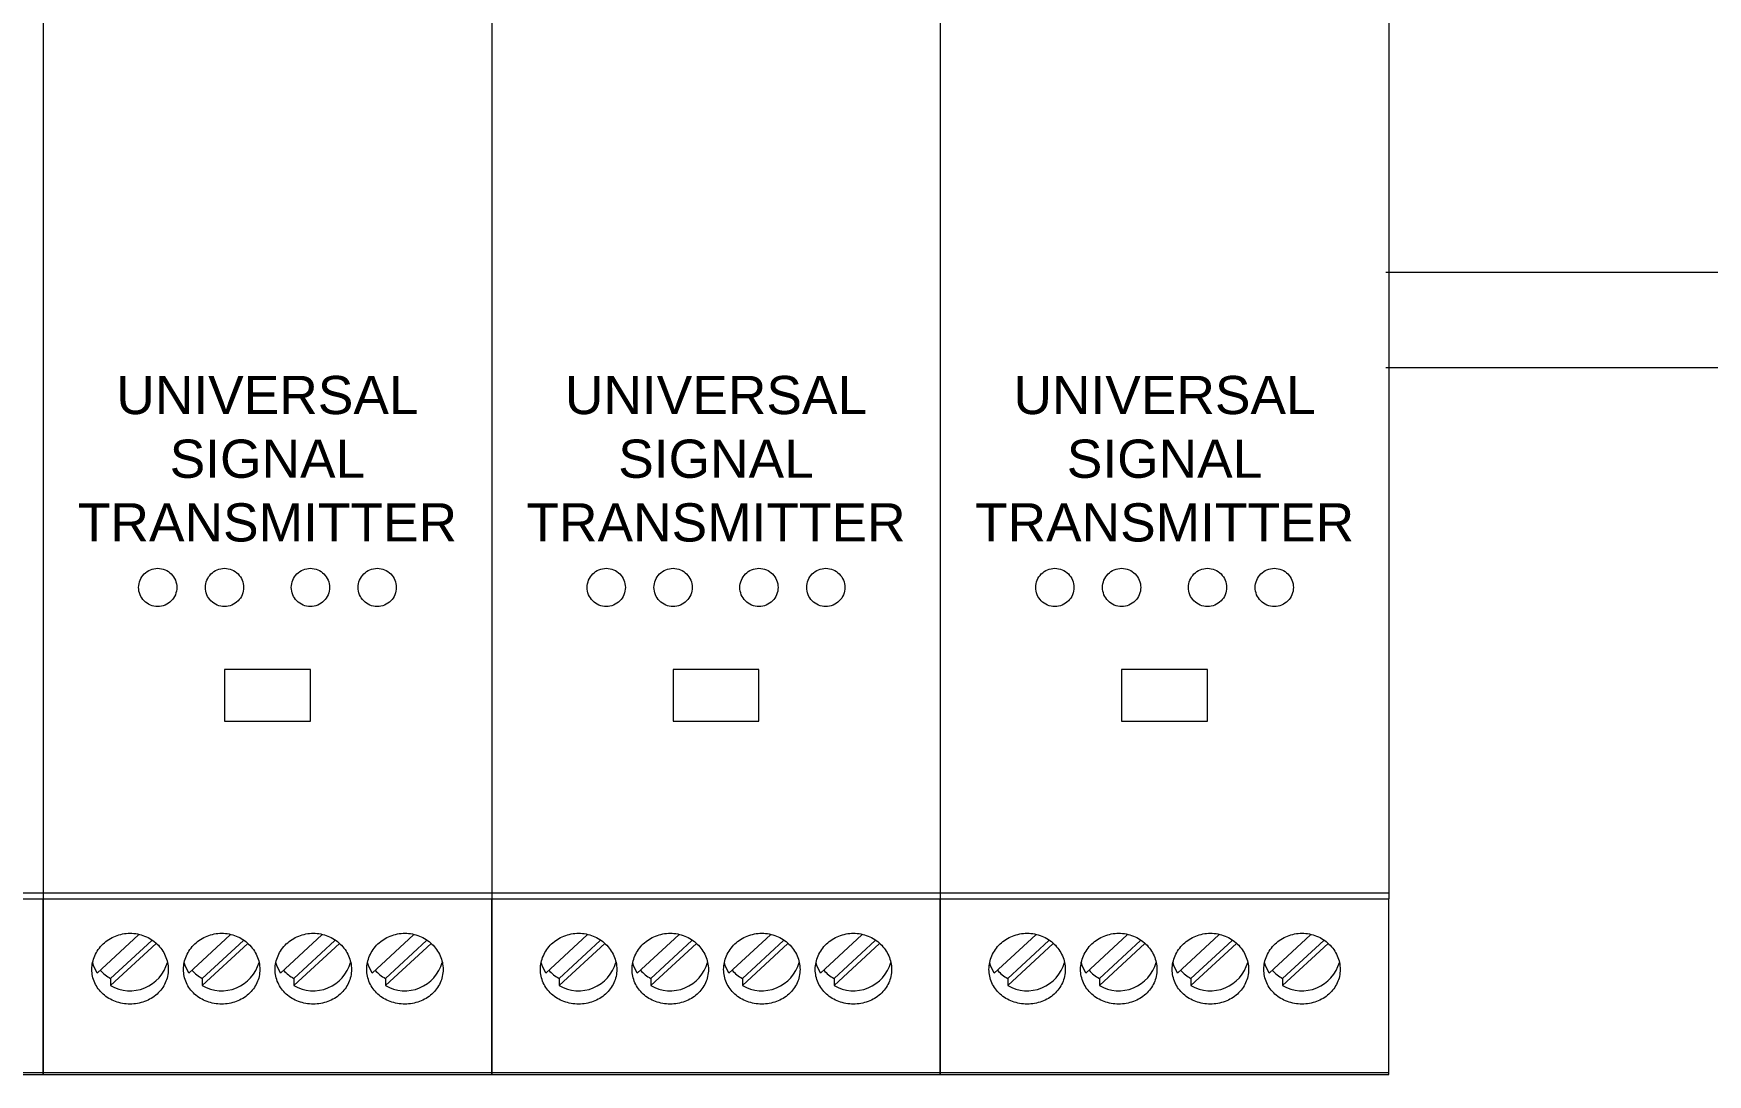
# Model space of a CAD drawing. Header units: millimetres. Extents: x 4137 to 6698, y 1400 to 3585.
# Drawn here: x 5209.5 to 5297.2, y 2186.3 to 2240.8 of the extents above; entities that cross this region are included whole.
import ezdxf

# ---------------------------------------------------------------- set-up
doc = ezdxf.new("R2010")
doc.units = ezdxf.units.MM
doc.layers.add('000-PI-Oprema', color=30, linetype='Continuous', lineweight=5)
doc.layers.add('002-PI-Kabelska kanalica', color=150, linetype='Continuous')
doc.styles.get("Standard").update_dxf_attribs({"font": 'arial.ttf'})

msp = doc.modelspace()

# ---------------------------------------------------------------- linework, layer by layer
at = {"layer": '000-PI-Oprema', "color": 0, "linetype": 'ByBlock', "lineweight": 0}
for p, q in [((5210.045, 2275.204), (5210.045, 2195.778)), ((5210.045, 2275.204), (5210.045, 2195.778)), ((5233.545, 2275.204), (5233.545, 2195.778)), ((5233.545, 2275.204), (5233.545, 2195.778)), ((5257.045, 2275.204), (5257.045, 2195.778)), ((5257.045, 2275.204), (5257.045, 2195.778)), ((5280.545, 2275.204), (5280.545, 2195.778)), ((5224.045, 2207.478), (5219.545, 2207.478)), ((5219.545, 2207.478), (5219.545, 2204.778)), ((5224.045, 2204.778), (5224.045, 2207.478)), ((5247.545, 2207.478), (5243.045, 2207.478)), ((5243.045, 2207.478), (5243.045, 2204.778)), ((5247.545, 2204.778), (5247.545, 2207.478)), ((5271.045, 2207.478), (5266.545, 2207.478)), ((5266.545, 2207.478), (5266.545, 2204.778)), ((5271.045, 2204.778), (5271.045, 2207.478)), ((5219.545, 2204.778), (5224.045, 2204.778)), ((5243.045, 2204.778), (5247.545, 2204.778)), ((5266.545, 2204.778), (5271.045, 2204.778)), ((5210.045, 2195.778), (5186.545, 2195.778)), ((5186.545, 2195.478), (5210.045, 2195.478)), ((5210.045, 2195.778), (5210.045, 2195.478)), ((5233.545, 2195.778), (5210.045, 2195.778)), ((5210.045, 2195.778), (5210.045, 2195.478)), ((5210.045, 2186.378), (5210.045, 2195.478)), ((5210.045, 2195.478), (5210.045, 2186.378)), ((5210.045, 2195.478), (5233.545, 2195.478)), ((5233.545, 2195.778), (5233.545, 2195.478)), ((5257.045, 2195.778), (5233.545, 2195.778)), ((5233.545, 2195.778), (5233.545, 2195.478)), ((5233.545, 2186.378), (5233.545, 2195.478)), ((5233.545, 2195.478), (5233.545, 2186.378)), ((5233.545, 2195.478), (5257.045, 2195.478)), ((5257.045, 2195.778), (5257.045, 2195.478)), ((5280.545, 2195.778), (5257.045, 2195.778)), ((5257.045, 2195.778), (5257.045, 2195.478)), ((5257.045, 2186.378), (5257.045, 2195.478)), ((5257.045, 2195.478), (5257.045, 2186.378)), ((5257.045, 2195.478), (5280.545, 2195.478)), ((5280.545, 2195.778), (5280.545, 2195.478)), ((5280.545, 2186.378), (5280.545, 2195.478)), ((5212.872, 2191.585), (5215.043, 2193.598)), ((5217.672, 2191.585), (5219.843, 2193.598)), ((5222.472, 2191.585), (5224.643, 2193.598)), ((5227.272, 2191.585), (5229.443, 2193.598)), ((5236.372, 2191.585), (5238.543, 2193.598)), ((5241.172, 2191.585), (5243.343, 2193.598)), ((5245.972, 2191.585), (5248.143, 2193.598)), ((5250.772, 2191.585), (5252.943, 2193.598)), ((5259.872, 2191.585), (5262.043, 2193.598)), ((5264.672, 2191.585), (5266.843, 2193.598)), ((5269.472, 2191.585), (5271.643, 2193.598)), ((5274.272, 2191.585), (5276.443, 2193.598)), ((5215.731, 2193.299), (5213.579, 2191.304)), ((5215.964, 2193.141), (5213.579, 2190.93)), ((5220.531, 2193.299), (5218.379, 2191.304)), ((5220.764, 2193.141), (5218.379, 2190.93)), ((5225.331, 2193.299), (5223.179, 2191.304)), ((5225.564, 2193.141), (5223.179, 2190.93)), ((5230.131, 2193.299), (5227.979, 2191.304)), ((5230.364, 2193.141), (5227.979, 2190.93)), ((5239.231, 2193.299), (5237.079, 2191.304)), ((5239.464, 2193.141), (5237.079, 2190.93)), ((5244.031, 2193.299), (5241.879, 2191.304)), ((5244.264, 2193.141), (5241.879, 2190.93)), ((5248.831, 2193.299), (5246.679, 2191.304)), ((5249.064, 2193.141), (5246.679, 2190.93)), ((5253.631, 2193.299), (5251.479, 2191.304)), ((5253.864, 2193.141), (5251.479, 2190.93)), ((5262.731, 2193.299), (5260.579, 2191.304)), ((5262.964, 2193.141), (5260.579, 2190.93)), ((5267.531, 2193.299), (5265.379, 2191.304)), ((5267.764, 2193.141), (5265.379, 2190.93)), ((5272.331, 2193.299), (5270.179, 2191.304)), ((5272.564, 2193.141), (5270.179, 2190.93)), ((5277.131, 2193.299), (5274.979, 2191.304)), ((5277.364, 2193.141), (5274.979, 2190.93)), ((5213.579, 2191.304), (5213.579, 2190.93)), ((5218.379, 2191.304), (5218.379, 2190.93)), ((5223.179, 2191.304), (5223.179, 2190.93)), ((5227.979, 2191.304), (5227.979, 2190.93)), ((5237.079, 2191.304), (5237.079, 2190.93)), ((5241.879, 2191.304), (5241.879, 2190.93)), ((5246.679, 2191.304), (5246.679, 2190.93)), ((5251.479, 2191.304), (5251.479, 2190.93)), ((5260.579, 2191.304), (5260.579, 2190.93)), ((5265.379, 2191.304), (5265.379, 2190.93)), ((5270.179, 2191.304), (5270.179, 2190.93)), ((5274.979, 2191.304), (5274.979, 2190.93)), ((5186.545, 2186.378), (5210.045, 2186.378)), ((5186.545, 2186.278), (5210.045, 2186.278)), ((5210.045, 2186.278), (5210.045, 2186.378)), ((5210.045, 2186.378), (5233.545, 2186.378)), ((5210.045, 2186.378), (5210.045, 2186.278)), ((5210.045, 2186.278), (5233.545, 2186.278)), ((5233.545, 2186.278), (5233.545, 2186.378)), ((5233.545, 2186.378), (5257.045, 2186.378)), ((5233.545, 2186.378), (5233.545, 2186.278)), ((5233.545, 2186.278), (5257.045, 2186.278)), ((5257.045, 2186.278), (5257.045, 2186.378)), ((5257.045, 2186.378), (5280.545, 2186.378)), ((5257.045, 2186.378), (5257.045, 2186.278)), ((5257.045, 2186.278), (5280.545, 2186.278)), ((5280.545, 2186.278), (5280.545, 2186.378))]:
    msp.add_line(p, q, dxfattribs=at)
at = {"layer": '000-PI-Oprema', "color": 0, "linetype": 'ByBlock', "lineweight": 0, "flags": 128}
for points in [[(5212.872, 2191.585), (5212.68, 2191.991), (5212.639, 2192.142)], [(5217.672, 2191.585), (5217.48, 2191.991), (5217.439, 2192.142)], [(5222.472, 2191.585), (5222.28, 2191.991), (5222.239, 2192.142)], [(5227.272, 2191.585), (5227.08, 2191.991), (5227.039, 2192.142)], [(5236.372, 2191.585), (5236.18, 2191.991), (5236.139, 2192.142)], [(5241.172, 2191.585), (5240.98, 2191.991), (5240.939, 2192.142)], [(5245.972, 2191.585), (5245.78, 2191.991), (5245.739, 2192.142)], [(5250.772, 2191.585), (5250.58, 2191.991), (5250.539, 2192.142)], [(5259.872, 2191.585), (5259.68, 2191.991), (5259.639, 2192.142)], [(5264.672, 2191.585), (5264.48, 2191.991), (5264.439, 2192.142)], [(5269.472, 2191.585), (5269.28, 2191.991), (5269.239, 2192.142)], [(5274.272, 2191.585), (5274.08, 2191.991), (5274.039, 2192.142)]]:
    msp.add_lwpolyline(points, dxfattribs=at)
at = {"layer": '000-PI-Oprema', "color": 0, "linetype": 'ByBlock', "lineweight": 0}
for centre, radius, start, end in [((5214.517, 2193.03), 1.964, 221.10603, 241.47408), ((5214.593, 2192.693), 2.034, 240.1007, 344.49957), ((5219.317, 2193.03), 1.964, 221.10603, 241.47408), ((5219.393, 2192.693), 2.034, 240.1007, 344.49957), ((5224.117, 2193.03), 1.964, 221.10603, 241.47408), ((5224.193, 2192.693), 2.034, 240.1007, 344.49957), ((5228.917, 2193.03), 1.964, 221.10603, 241.47408), ((5228.993, 2192.693), 2.034, 240.1007, 344.49957), ((5238.017, 2193.03), 1.964, 221.10603, 241.47408), ((5238.093, 2192.693), 2.034, 240.1007, 344.49957), ((5242.817, 2193.03), 1.964, 221.10603, 241.47408), ((5242.893, 2192.693), 2.034, 240.1007, 344.49957), ((5247.617, 2193.03), 1.964, 221.10603, 241.47408), ((5247.693, 2192.693), 2.034, 240.1007, 344.49957), ((5252.417, 2193.03), 1.964, 221.10603, 241.47408), ((5252.493, 2192.693), 2.034, 240.1007, 344.49957), ((5261.517, 2193.03), 1.964, 221.10603, 241.47408), ((5261.593, 2192.693), 2.034, 240.1007, 344.49957), ((5266.317, 2193.03), 1.964, 221.10603, 241.47408), ((5266.393, 2192.693), 2.034, 240.1007, 344.49957), ((5271.117, 2193.03), 1.964, 221.10603, 241.47408), ((5271.193, 2192.693), 2.034, 240.1007, 344.49957), ((5275.917, 2193.03), 1.964, 221.10603, 241.47408), ((5275.993, 2192.693), 2.034, 240.1007, 344.49957)]:
    msp.add_arc(centre, radius, start, end, dxfattribs=at)
for points, knots in [([(5215.045, 2211.778), (5215.045, 2211.647), (5215.07, 2211.518), (5215.17, 2211.277), (5215.243, 2211.166), (5215.427, 2210.981), (5215.538, 2210.906), (5215.78, 2210.805), (5215.913, 2210.778), (5216.175, 2210.778), (5216.307, 2210.804), (5216.55, 2210.905), (5216.661, 2210.979), (5216.847, 2211.166), (5216.92, 2211.276), (5217.019, 2211.518), (5217.045, 2211.648), (5217.045, 2211.907), (5217.019, 2212.037), (5216.921, 2212.277), (5216.847, 2212.389), (5216.664, 2212.574), (5216.553, 2212.65), (5216.31, 2212.751), (5216.179, 2212.778), (5215.914, 2212.778), (5215.783, 2212.752), (5215.539, 2212.651), (5215.428, 2212.576), (5215.152, 2212.298), (5215.045, 2212.04), (5215.045, 2211.778)], [0, 0, 0, 0, 0.0625, 0.0625, 0.125, 0.125, 0.1875, 0.1875, 0.25, 0.25, 0.3125, 0.3125, 0.375, 0.375, 0.4375, 0.4375, 0.5, 0.5, 0.5625, 0.5625, 0.625, 0.625, 0.6875, 0.6875, 0.75, 0.75, 0.8125, 0.8125, 0.875, 0.875, 1, 1, 1, 1]), ([(5218.545, 2211.778), (5218.545, 2211.647), (5218.57, 2211.518), (5218.67, 2211.277), (5218.743, 2211.166), (5218.927, 2210.981), (5219.038, 2210.906), (5219.28, 2210.805), (5219.413, 2210.778), (5219.675, 2210.778), (5219.807, 2210.804), (5220.05, 2210.905), (5220.161, 2210.979), (5220.347, 2211.166), (5220.42, 2211.276), (5220.519, 2211.518), (5220.545, 2211.648), (5220.545, 2211.907), (5220.519, 2212.037), (5220.421, 2212.277), (5220.347, 2212.389), (5220.164, 2212.574), (5220.053, 2212.65), (5219.81, 2212.751), (5219.679, 2212.778), (5219.414, 2212.778), (5219.283, 2212.752), (5219.039, 2212.651), (5218.928, 2212.576), (5218.652, 2212.298), (5218.545, 2212.04), (5218.545, 2211.778)], [0, 0, 0, 0, 0.0625, 0.0625, 0.125, 0.125, 0.1875, 0.1875, 0.25, 0.25, 0.3125, 0.3125, 0.375, 0.375, 0.4375, 0.4375, 0.5, 0.5, 0.5625, 0.5625, 0.625, 0.625, 0.6875, 0.6875, 0.75, 0.75, 0.8125, 0.8125, 0.875, 0.875, 1, 1, 1, 1]), ([(5223.045, 2211.778), (5223.045, 2211.647), (5223.07, 2211.518), (5223.17, 2211.277), (5223.243, 2211.166), (5223.427, 2210.981), (5223.538, 2210.906), (5223.78, 2210.805), (5223.913, 2210.778), (5224.175, 2210.778), (5224.307, 2210.804), (5224.55, 2210.905), (5224.661, 2210.979), (5224.847, 2211.166), (5224.92, 2211.276), (5225.019, 2211.518), (5225.045, 2211.648), (5225.045, 2211.907), (5225.019, 2212.037), (5224.921, 2212.277), (5224.847, 2212.389), (5224.664, 2212.574), (5224.553, 2212.65), (5224.31, 2212.751), (5224.179, 2212.778), (5223.914, 2212.778), (5223.783, 2212.752), (5223.539, 2212.651), (5223.428, 2212.576), (5223.152, 2212.298), (5223.045, 2212.04), (5223.045, 2211.778)], [0, 0, 0, 0, 0.0625, 0.0625, 0.125, 0.125, 0.1875, 0.1875, 0.25, 0.25, 0.3125, 0.3125, 0.375, 0.375, 0.4375, 0.4375, 0.5, 0.5, 0.5625, 0.5625, 0.625, 0.625, 0.6875, 0.6875, 0.75, 0.75, 0.8125, 0.8125, 0.875, 0.875, 1, 1, 1, 1]), ([(5226.545, 2211.778), (5226.545, 2211.647), (5226.57, 2211.518), (5226.67, 2211.277), (5226.743, 2211.166), (5226.927, 2210.981), (5227.038, 2210.906), (5227.28, 2210.805), (5227.413, 2210.778), (5227.675, 2210.778), (5227.807, 2210.804), (5228.05, 2210.905), (5228.161, 2210.979), (5228.347, 2211.166), (5228.42, 2211.276), (5228.519, 2211.518), (5228.545, 2211.648), (5228.545, 2211.907), (5228.519, 2212.037), (5228.421, 2212.277), (5228.347, 2212.389), (5228.164, 2212.574), (5228.053, 2212.65), (5227.81, 2212.751), (5227.679, 2212.778), (5227.414, 2212.778), (5227.283, 2212.752), (5227.039, 2212.651), (5226.928, 2212.576), (5226.652, 2212.298), (5226.545, 2212.04), (5226.545, 2211.778)], [0, 0, 0, 0, 0.0625, 0.0625, 0.125, 0.125, 0.1875, 0.1875, 0.25, 0.25, 0.3125, 0.3125, 0.375, 0.375, 0.4375, 0.4375, 0.5, 0.5, 0.5625, 0.5625, 0.625, 0.625, 0.6875, 0.6875, 0.75, 0.75, 0.8125, 0.8125, 0.875, 0.875, 1, 1, 1, 1]), ([(5238.545, 2211.778), (5238.545, 2211.647), (5238.57, 2211.518), (5238.67, 2211.277), (5238.743, 2211.166), (5238.927, 2210.981), (5239.038, 2210.906), (5239.28, 2210.805), (5239.413, 2210.778), (5239.675, 2210.778), (5239.807, 2210.804), (5240.05, 2210.905), (5240.161, 2210.979), (5240.347, 2211.166), (5240.42, 2211.276), (5240.519, 2211.518), (5240.545, 2211.648), (5240.545, 2211.907), (5240.519, 2212.037), (5240.421, 2212.277), (5240.347, 2212.389), (5240.164, 2212.574), (5240.053, 2212.65), (5239.81, 2212.751), (5239.679, 2212.778), (5239.414, 2212.778), (5239.283, 2212.752), (5239.039, 2212.651), (5238.928, 2212.576), (5238.652, 2212.298), (5238.545, 2212.04), (5238.545, 2211.778)], [0, 0, 0, 0, 0.0625, 0.0625, 0.125, 0.125, 0.1875, 0.1875, 0.25, 0.25, 0.3125, 0.3125, 0.375, 0.375, 0.4375, 0.4375, 0.5, 0.5, 0.5625, 0.5625, 0.625, 0.625, 0.6875, 0.6875, 0.75, 0.75, 0.8125, 0.8125, 0.875, 0.875, 1, 1, 1, 1]), ([(5242.045, 2211.778), (5242.045, 2211.647), (5242.07, 2211.518), (5242.17, 2211.277), (5242.243, 2211.166), (5242.427, 2210.981), (5242.538, 2210.906), (5242.78, 2210.805), (5242.913, 2210.778), (5243.175, 2210.778), (5243.307, 2210.804), (5243.55, 2210.905), (5243.661, 2210.979), (5243.847, 2211.166), (5243.92, 2211.276), (5244.019, 2211.518), (5244.045, 2211.648), (5244.045, 2211.907), (5244.019, 2212.037), (5243.921, 2212.277), (5243.847, 2212.389), (5243.664, 2212.574), (5243.553, 2212.65), (5243.31, 2212.751), (5243.179, 2212.778), (5242.914, 2212.778), (5242.783, 2212.752), (5242.539, 2212.651), (5242.428, 2212.576), (5242.152, 2212.298), (5242.045, 2212.04), (5242.045, 2211.778)], [0, 0, 0, 0, 0.0625, 0.0625, 0.125, 0.125, 0.1875, 0.1875, 0.25, 0.25, 0.3125, 0.3125, 0.375, 0.375, 0.4375, 0.4375, 0.5, 0.5, 0.5625, 0.5625, 0.625, 0.625, 0.6875, 0.6875, 0.75, 0.75, 0.8125, 0.8125, 0.875, 0.875, 1, 1, 1, 1]), ([(5246.545, 2211.778), (5246.545, 2211.647), (5246.57, 2211.518), (5246.67, 2211.277), (5246.743, 2211.166), (5246.927, 2210.981), (5247.038, 2210.906), (5247.28, 2210.805), (5247.413, 2210.778), (5247.675, 2210.778), (5247.807, 2210.804), (5248.05, 2210.905), (5248.161, 2210.979), (5248.347, 2211.166), (5248.42, 2211.276), (5248.519, 2211.518), (5248.545, 2211.648), (5248.545, 2211.907), (5248.519, 2212.037), (5248.421, 2212.277), (5248.347, 2212.389), (5248.164, 2212.574), (5248.053, 2212.65), (5247.81, 2212.751), (5247.679, 2212.778), (5247.414, 2212.778), (5247.283, 2212.752), (5247.039, 2212.651), (5246.928, 2212.576), (5246.652, 2212.298), (5246.545, 2212.04), (5246.545, 2211.778)], [0, 0, 0, 0, 0.0625, 0.0625, 0.125, 0.125, 0.1875, 0.1875, 0.25, 0.25, 0.3125, 0.3125, 0.375, 0.375, 0.4375, 0.4375, 0.5, 0.5, 0.5625, 0.5625, 0.625, 0.625, 0.6875, 0.6875, 0.75, 0.75, 0.8125, 0.8125, 0.875, 0.875, 1, 1, 1, 1]), ([(5250.045, 2211.778), (5250.045, 2211.647), (5250.07, 2211.518), (5250.17, 2211.277), (5250.243, 2211.166), (5250.427, 2210.981), (5250.538, 2210.906), (5250.78, 2210.805), (5250.913, 2210.778), (5251.175, 2210.778), (5251.307, 2210.804), (5251.55, 2210.905), (5251.661, 2210.979), (5251.847, 2211.166), (5251.92, 2211.276), (5252.019, 2211.518), (5252.045, 2211.648), (5252.045, 2211.907), (5252.019, 2212.037), (5251.921, 2212.277), (5251.847, 2212.389), (5251.664, 2212.574), (5251.553, 2212.65), (5251.31, 2212.751), (5251.179, 2212.778), (5250.914, 2212.778), (5250.783, 2212.752), (5250.539, 2212.651), (5250.428, 2212.576), (5250.152, 2212.298), (5250.045, 2212.04), (5250.045, 2211.778)], [0, 0, 0, 0, 0.0625, 0.0625, 0.125, 0.125, 0.1875, 0.1875, 0.25, 0.25, 0.3125, 0.3125, 0.375, 0.375, 0.4375, 0.4375, 0.5, 0.5, 0.5625, 0.5625, 0.625, 0.625, 0.6875, 0.6875, 0.75, 0.75, 0.8125, 0.8125, 0.875, 0.875, 1, 1, 1, 1]), ([(5262.045, 2211.778), (5262.045, 2211.647), (5262.07, 2211.518), (5262.17, 2211.277), (5262.243, 2211.166), (5262.427, 2210.981), (5262.538, 2210.906), (5262.78, 2210.805), (5262.913, 2210.778), (5263.175, 2210.778), (5263.307, 2210.804), (5263.55, 2210.905), (5263.661, 2210.979), (5263.847, 2211.166), (5263.92, 2211.276), (5264.019, 2211.518), (5264.045, 2211.648), (5264.045, 2211.907), (5264.019, 2212.037), (5263.921, 2212.277), (5263.847, 2212.389), (5263.664, 2212.574), (5263.553, 2212.65), (5263.31, 2212.751), (5263.179, 2212.778), (5262.914, 2212.778), (5262.783, 2212.752), (5262.539, 2212.651), (5262.428, 2212.576), (5262.152, 2212.298), (5262.045, 2212.04), (5262.045, 2211.778)], [0, 0, 0, 0, 0.0625, 0.0625, 0.125, 0.125, 0.1875, 0.1875, 0.25, 0.25, 0.3125, 0.3125, 0.375, 0.375, 0.4375, 0.4375, 0.5, 0.5, 0.5625, 0.5625, 0.625, 0.625, 0.6875, 0.6875, 0.75, 0.75, 0.8125, 0.8125, 0.875, 0.875, 1, 1, 1, 1]), ([(5265.545, 2211.778), (5265.545, 2211.647), (5265.57, 2211.518), (5265.67, 2211.277), (5265.743, 2211.166), (5265.927, 2210.981), (5266.038, 2210.906), (5266.28, 2210.805), (5266.413, 2210.778), (5266.675, 2210.778), (5266.807, 2210.804), (5267.05, 2210.905), (5267.161, 2210.979), (5267.347, 2211.166), (5267.42, 2211.276), (5267.519, 2211.518), (5267.545, 2211.648), (5267.545, 2211.907), (5267.519, 2212.037), (5267.421, 2212.277), (5267.347, 2212.389), (5267.164, 2212.574), (5267.053, 2212.65), (5266.81, 2212.751), (5266.679, 2212.778), (5266.414, 2212.778), (5266.283, 2212.752), (5266.039, 2212.651), (5265.928, 2212.576), (5265.652, 2212.298), (5265.545, 2212.04), (5265.545, 2211.778)], [0, 0, 0, 0, 0.0625, 0.0625, 0.125, 0.125, 0.1875, 0.1875, 0.25, 0.25, 0.3125, 0.3125, 0.375, 0.375, 0.4375, 0.4375, 0.5, 0.5, 0.5625, 0.5625, 0.625, 0.625, 0.6875, 0.6875, 0.75, 0.75, 0.8125, 0.8125, 0.875, 0.875, 1, 1, 1, 1]), ([(5270.045, 2211.778), (5270.045, 2211.647), (5270.07, 2211.518), (5270.17, 2211.277), (5270.243, 2211.166), (5270.427, 2210.981), (5270.538, 2210.906), (5270.78, 2210.805), (5270.913, 2210.778), (5271.175, 2210.778), (5271.307, 2210.804), (5271.55, 2210.905), (5271.661, 2210.979), (5271.847, 2211.166), (5271.92, 2211.276), (5272.019, 2211.518), (5272.045, 2211.648), (5272.045, 2211.907), (5272.019, 2212.037), (5271.921, 2212.277), (5271.847, 2212.389), (5271.664, 2212.574), (5271.553, 2212.65), (5271.31, 2212.751), (5271.179, 2212.778), (5270.914, 2212.778), (5270.783, 2212.752), (5270.539, 2212.651), (5270.428, 2212.576), (5270.152, 2212.298), (5270.045, 2212.04), (5270.045, 2211.778)], [0, 0, 0, 0, 0.0625, 0.0625, 0.125, 0.125, 0.1875, 0.1875, 0.25, 0.25, 0.3125, 0.3125, 0.375, 0.375, 0.4375, 0.4375, 0.5, 0.5, 0.5625, 0.5625, 0.625, 0.625, 0.6875, 0.6875, 0.75, 0.75, 0.8125, 0.8125, 0.875, 0.875, 1, 1, 1, 1]), ([(5273.545, 2211.778), (5273.545, 2211.647), (5273.57, 2211.518), (5273.67, 2211.277), (5273.743, 2211.166), (5273.927, 2210.981), (5274.038, 2210.906), (5274.28, 2210.805), (5274.413, 2210.778), (5274.675, 2210.778), (5274.807, 2210.804), (5275.05, 2210.905), (5275.161, 2210.979), (5275.347, 2211.166), (5275.42, 2211.276), (5275.519, 2211.518), (5275.545, 2211.648), (5275.545, 2211.907), (5275.519, 2212.037), (5275.421, 2212.277), (5275.347, 2212.389), (5275.164, 2212.574), (5275.053, 2212.65), (5274.81, 2212.751), (5274.679, 2212.778), (5274.414, 2212.778), (5274.283, 2212.752), (5274.039, 2212.651), (5273.928, 2212.576), (5273.652, 2212.298), (5273.545, 2212.04), (5273.545, 2211.778)], [0, 0, 0, 0, 0.0625, 0.0625, 0.125, 0.125, 0.1875, 0.1875, 0.25, 0.25, 0.3125, 0.3125, 0.375, 0.375, 0.4375, 0.4375, 0.5, 0.5, 0.5625, 0.5625, 0.625, 0.625, 0.6875, 0.6875, 0.75, 0.75, 0.8125, 0.8125, 0.875, 0.875, 1, 1, 1, 1]), ([(5214.595, 2189.964), (5214.727, 2189.964), (5214.857, 2189.976), (5215.113, 2190.021), (5215.24, 2190.055), (5215.482, 2190.145), (5215.597, 2190.199), (5215.814, 2190.329), (5215.917, 2190.405), (5216.194, 2190.653), (5216.343, 2190.854), (5216.542, 2191.293), (5216.595, 2191.535), (5216.595, 2191.898), (5216.582, 2192.022), (5216.531, 2192.262), (5216.493, 2192.379), (5216.393, 2192.607), (5216.33, 2192.718), (5216.186, 2192.924), (5216.103, 2193.02), (5215.916, 2193.199), (5215.816, 2193.278), (5215.599, 2193.417), (5215.482, 2193.477), (5215.24, 2193.574), (5215.115, 2193.611), (5214.859, 2193.661), (5214.726, 2193.673), (5214.335, 2193.673), (5214.071, 2193.623), (5213.59, 2193.43), (5213.367, 2193.287), (5213.09, 2193.023), (5213.005, 2192.925), (5212.86, 2192.719), (5212.798, 2192.61), (5212.698, 2192.382), (5212.659, 2192.263), (5212.608, 2192.024), (5212.595, 2191.902), (5212.595, 2191.657), (5212.608, 2191.537), (5212.658, 2191.302), (5212.697, 2191.186), (5212.797, 2190.965), (5212.858, 2190.861), (5213.003, 2190.664), (5213.087, 2190.571), (5213.364, 2190.322), (5213.587, 2190.189), (5214.068, 2190.012), (5214.33, 2189.964), (5214.595, 2189.964)], [0, 0, 0, 0, 0.03125, 0.03125, 0.0625, 0.0625, 0.09375, 0.09375, 0.125, 0.125, 0.1875, 0.1875, 0.25, 0.25, 0.28125, 0.28125, 0.3125, 0.3125, 0.34375, 0.34375, 0.375, 0.375, 0.40625, 0.40625, 0.4375, 0.4375, 0.46875, 0.46875, 0.5, 0.5, 0.5625, 0.5625, 0.625, 0.625, 0.65625, 0.65625, 0.6875, 0.6875, 0.71875, 0.71875, 0.75, 0.75, 0.78125, 0.78125, 0.8125, 0.8125, 0.84375, 0.84375, 0.875, 0.875, 0.9375, 0.9375, 1, 1, 1, 1]), ([(5219.395, 2189.964), (5219.527, 2189.964), (5219.657, 2189.976), (5219.913, 2190.021), (5220.04, 2190.055), (5220.282, 2190.145), (5220.397, 2190.199), (5220.614, 2190.329), (5220.717, 2190.405), (5220.994, 2190.653), (5221.143, 2190.854), (5221.342, 2191.293), (5221.395, 2191.535), (5221.395, 2191.898), (5221.382, 2192.022), (5221.331, 2192.262), (5221.293, 2192.379), (5221.193, 2192.607), (5221.13, 2192.718), (5220.986, 2192.924), (5220.903, 2193.02), (5220.716, 2193.199), (5220.616, 2193.278), (5220.399, 2193.417), (5220.282, 2193.477), (5220.04, 2193.574), (5219.915, 2193.611), (5219.659, 2193.661), (5219.526, 2193.673), (5219.135, 2193.673), (5218.871, 2193.623), (5218.39, 2193.43), (5218.167, 2193.287), (5217.89, 2193.023), (5217.805, 2192.925), (5217.66, 2192.719), (5217.598, 2192.61), (5217.498, 2192.382), (5217.459, 2192.263), (5217.408, 2192.024), (5217.395, 2191.902), (5217.395, 2191.657), (5217.408, 2191.537), (5217.458, 2191.302), (5217.497, 2191.186), (5217.597, 2190.965), (5217.658, 2190.861), (5217.803, 2190.664), (5217.887, 2190.571), (5218.164, 2190.322), (5218.387, 2190.189), (5218.868, 2190.012), (5219.13, 2189.964), (5219.395, 2189.964)], [0, 0, 0, 0, 0.03125, 0.03125, 0.0625, 0.0625, 0.09375, 0.09375, 0.125, 0.125, 0.1875, 0.1875, 0.25, 0.25, 0.28125, 0.28125, 0.3125, 0.3125, 0.34375, 0.34375, 0.375, 0.375, 0.40625, 0.40625, 0.4375, 0.4375, 0.46875, 0.46875, 0.5, 0.5, 0.5625, 0.5625, 0.625, 0.625, 0.65625, 0.65625, 0.6875, 0.6875, 0.71875, 0.71875, 0.75, 0.75, 0.78125, 0.78125, 0.8125, 0.8125, 0.84375, 0.84375, 0.875, 0.875, 0.9375, 0.9375, 1, 1, 1, 1]), ([(5224.195, 2189.964), (5224.327, 2189.964), (5224.457, 2189.976), (5224.713, 2190.021), (5224.84, 2190.055), (5225.082, 2190.145), (5225.197, 2190.199), (5225.414, 2190.329), (5225.517, 2190.405), (5225.794, 2190.653), (5225.943, 2190.854), (5226.142, 2191.293), (5226.195, 2191.535), (5226.195, 2191.898), (5226.182, 2192.022), (5226.131, 2192.262), (5226.093, 2192.379), (5225.993, 2192.607), (5225.93, 2192.718), (5225.786, 2192.924), (5225.703, 2193.02), (5225.516, 2193.199), (5225.416, 2193.278), (5225.199, 2193.417), (5225.082, 2193.477), (5224.84, 2193.574), (5224.715, 2193.611), (5224.459, 2193.661), (5224.326, 2193.673), (5223.935, 2193.673), (5223.671, 2193.623), (5223.19, 2193.43), (5222.967, 2193.287), (5222.69, 2193.023), (5222.605, 2192.925), (5222.46, 2192.719), (5222.398, 2192.61), (5222.298, 2192.382), (5222.259, 2192.263), (5222.208, 2192.024), (5222.195, 2191.902), (5222.195, 2191.657), (5222.208, 2191.537), (5222.258, 2191.302), (5222.297, 2191.186), (5222.397, 2190.965), (5222.458, 2190.861), (5222.603, 2190.664), (5222.687, 2190.571), (5222.964, 2190.322), (5223.187, 2190.189), (5223.668, 2190.012), (5223.93, 2189.964), (5224.195, 2189.964)], [0, 0, 0, 0, 0.03125, 0.03125, 0.0625, 0.0625, 0.09375, 0.09375, 0.125, 0.125, 0.1875, 0.1875, 0.25, 0.25, 0.28125, 0.28125, 0.3125, 0.3125, 0.34375, 0.34375, 0.375, 0.375, 0.40625, 0.40625, 0.4375, 0.4375, 0.46875, 0.46875, 0.5, 0.5, 0.5625, 0.5625, 0.625, 0.625, 0.65625, 0.65625, 0.6875, 0.6875, 0.71875, 0.71875, 0.75, 0.75, 0.78125, 0.78125, 0.8125, 0.8125, 0.84375, 0.84375, 0.875, 0.875, 0.9375, 0.9375, 1, 1, 1, 1]), ([(5228.995, 2189.964), (5229.127, 2189.964), (5229.257, 2189.976), (5229.513, 2190.021), (5229.64, 2190.055), (5229.882, 2190.145), (5229.997, 2190.199), (5230.214, 2190.329), (5230.317, 2190.405), (5230.594, 2190.653), (5230.743, 2190.854), (5230.942, 2191.293), (5230.995, 2191.535), (5230.995, 2191.898), (5230.982, 2192.022), (5230.931, 2192.262), (5230.893, 2192.379), (5230.793, 2192.607), (5230.73, 2192.718), (5230.586, 2192.924), (5230.503, 2193.02), (5230.316, 2193.199), (5230.216, 2193.278), (5229.999, 2193.417), (5229.882, 2193.477), (5229.64, 2193.574), (5229.515, 2193.611), (5229.259, 2193.661), (5229.126, 2193.673), (5228.735, 2193.673), (5228.471, 2193.623), (5227.99, 2193.43), (5227.767, 2193.287), (5227.49, 2193.023), (5227.405, 2192.925), (5227.26, 2192.719), (5227.198, 2192.61), (5227.098, 2192.382), (5227.059, 2192.263), (5227.008, 2192.024), (5226.995, 2191.902), (5226.995, 2191.657), (5227.008, 2191.537), (5227.058, 2191.302), (5227.097, 2191.186), (5227.197, 2190.965), (5227.258, 2190.861), (5227.403, 2190.664), (5227.487, 2190.571), (5227.764, 2190.322), (5227.987, 2190.189), (5228.468, 2190.012), (5228.73, 2189.964), (5228.995, 2189.964)], [0, 0, 0, 0, 0.03125, 0.03125, 0.0625, 0.0625, 0.09375, 0.09375, 0.125, 0.125, 0.1875, 0.1875, 0.25, 0.25, 0.28125, 0.28125, 0.3125, 0.3125, 0.34375, 0.34375, 0.375, 0.375, 0.40625, 0.40625, 0.4375, 0.4375, 0.46875, 0.46875, 0.5, 0.5, 0.5625, 0.5625, 0.625, 0.625, 0.65625, 0.65625, 0.6875, 0.6875, 0.71875, 0.71875, 0.75, 0.75, 0.78125, 0.78125, 0.8125, 0.8125, 0.84375, 0.84375, 0.875, 0.875, 0.9375, 0.9375, 1, 1, 1, 1]), ([(5238.095, 2189.964), (5238.227, 2189.964), (5238.357, 2189.976), (5238.613, 2190.021), (5238.74, 2190.055), (5238.982, 2190.145), (5239.097, 2190.199), (5239.314, 2190.329), (5239.417, 2190.405), (5239.694, 2190.653), (5239.843, 2190.854), (5240.042, 2191.293), (5240.095, 2191.535), (5240.095, 2191.898), (5240.082, 2192.022), (5240.031, 2192.262), (5239.993, 2192.379), (5239.893, 2192.607), (5239.83, 2192.718), (5239.686, 2192.924), (5239.603, 2193.02), (5239.416, 2193.199), (5239.316, 2193.278), (5239.099, 2193.417), (5238.982, 2193.477), (5238.74, 2193.574), (5238.615, 2193.611), (5238.359, 2193.661), (5238.226, 2193.673), (5237.835, 2193.673), (5237.571, 2193.623), (5237.09, 2193.43), (5236.867, 2193.287), (5236.59, 2193.023), (5236.505, 2192.925), (5236.36, 2192.719), (5236.298, 2192.61), (5236.198, 2192.382), (5236.159, 2192.263), (5236.108, 2192.024), (5236.095, 2191.902), (5236.095, 2191.657), (5236.108, 2191.537), (5236.158, 2191.302), (5236.197, 2191.186), (5236.297, 2190.965), (5236.358, 2190.861), (5236.503, 2190.664), (5236.587, 2190.571), (5236.864, 2190.322), (5237.087, 2190.189), (5237.568, 2190.012), (5237.83, 2189.964), (5238.095, 2189.964)], [0, 0, 0, 0, 0.03125, 0.03125, 0.0625, 0.0625, 0.09375, 0.09375, 0.125, 0.125, 0.1875, 0.1875, 0.25, 0.25, 0.28125, 0.28125, 0.3125, 0.3125, 0.34375, 0.34375, 0.375, 0.375, 0.40625, 0.40625, 0.4375, 0.4375, 0.46875, 0.46875, 0.5, 0.5, 0.5625, 0.5625, 0.625, 0.625, 0.65625, 0.65625, 0.6875, 0.6875, 0.71875, 0.71875, 0.75, 0.75, 0.78125, 0.78125, 0.8125, 0.8125, 0.84375, 0.84375, 0.875, 0.875, 0.9375, 0.9375, 1, 1, 1, 1]), ([(5242.895, 2189.964), (5243.027, 2189.964), (5243.157, 2189.976), (5243.413, 2190.021), (5243.54, 2190.055), (5243.782, 2190.145), (5243.897, 2190.199), (5244.114, 2190.329), (5244.217, 2190.405), (5244.494, 2190.653), (5244.643, 2190.854), (5244.842, 2191.293), (5244.895, 2191.535), (5244.895, 2191.898), (5244.882, 2192.022), (5244.831, 2192.262), (5244.793, 2192.379), (5244.693, 2192.607), (5244.63, 2192.718), (5244.486, 2192.924), (5244.403, 2193.02), (5244.216, 2193.199), (5244.116, 2193.278), (5243.899, 2193.417), (5243.782, 2193.477), (5243.54, 2193.574), (5243.415, 2193.611), (5243.159, 2193.661), (5243.026, 2193.673), (5242.635, 2193.673), (5242.371, 2193.623), (5241.89, 2193.43), (5241.667, 2193.287), (5241.39, 2193.023), (5241.305, 2192.925), (5241.16, 2192.719), (5241.098, 2192.61), (5240.998, 2192.382), (5240.959, 2192.263), (5240.908, 2192.024), (5240.895, 2191.902), (5240.895, 2191.657), (5240.908, 2191.537), (5240.958, 2191.302), (5240.997, 2191.186), (5241.097, 2190.965), (5241.158, 2190.861), (5241.303, 2190.664), (5241.387, 2190.571), (5241.664, 2190.322), (5241.887, 2190.189), (5242.368, 2190.012), (5242.63, 2189.964), (5242.895, 2189.964)], [0, 0, 0, 0, 0.03125, 0.03125, 0.0625, 0.0625, 0.09375, 0.09375, 0.125, 0.125, 0.1875, 0.1875, 0.25, 0.25, 0.28125, 0.28125, 0.3125, 0.3125, 0.34375, 0.34375, 0.375, 0.375, 0.40625, 0.40625, 0.4375, 0.4375, 0.46875, 0.46875, 0.5, 0.5, 0.5625, 0.5625, 0.625, 0.625, 0.65625, 0.65625, 0.6875, 0.6875, 0.71875, 0.71875, 0.75, 0.75, 0.78125, 0.78125, 0.8125, 0.8125, 0.84375, 0.84375, 0.875, 0.875, 0.9375, 0.9375, 1, 1, 1, 1]), ([(5247.695, 2189.964), (5247.827, 2189.964), (5247.957, 2189.976), (5248.213, 2190.021), (5248.34, 2190.055), (5248.582, 2190.145), (5248.697, 2190.199), (5248.914, 2190.329), (5249.017, 2190.405), (5249.294, 2190.653), (5249.443, 2190.854), (5249.642, 2191.293), (5249.695, 2191.535), (5249.695, 2191.898), (5249.682, 2192.022), (5249.631, 2192.262), (5249.593, 2192.379), (5249.493, 2192.607), (5249.43, 2192.718), (5249.286, 2192.924), (5249.203, 2193.02), (5249.016, 2193.199), (5248.916, 2193.278), (5248.699, 2193.417), (5248.582, 2193.477), (5248.34, 2193.574), (5248.215, 2193.611), (5247.959, 2193.661), (5247.826, 2193.673), (5247.435, 2193.673), (5247.171, 2193.623), (5246.69, 2193.43), (5246.467, 2193.287), (5246.19, 2193.023), (5246.105, 2192.925), (5245.96, 2192.719), (5245.898, 2192.61), (5245.798, 2192.382), (5245.759, 2192.263), (5245.708, 2192.024), (5245.695, 2191.902), (5245.695, 2191.657), (5245.708, 2191.537), (5245.758, 2191.302), (5245.797, 2191.186), (5245.897, 2190.965), (5245.958, 2190.861), (5246.103, 2190.664), (5246.187, 2190.571), (5246.464, 2190.322), (5246.687, 2190.189), (5247.168, 2190.012), (5247.43, 2189.964), (5247.695, 2189.964)], [0, 0, 0, 0, 0.03125, 0.03125, 0.0625, 0.0625, 0.09375, 0.09375, 0.125, 0.125, 0.1875, 0.1875, 0.25, 0.25, 0.28125, 0.28125, 0.3125, 0.3125, 0.34375, 0.34375, 0.375, 0.375, 0.40625, 0.40625, 0.4375, 0.4375, 0.46875, 0.46875, 0.5, 0.5, 0.5625, 0.5625, 0.625, 0.625, 0.65625, 0.65625, 0.6875, 0.6875, 0.71875, 0.71875, 0.75, 0.75, 0.78125, 0.78125, 0.8125, 0.8125, 0.84375, 0.84375, 0.875, 0.875, 0.9375, 0.9375, 1, 1, 1, 1]), ([(5252.495, 2189.964), (5252.627, 2189.964), (5252.757, 2189.976), (5253.013, 2190.021), (5253.14, 2190.055), (5253.382, 2190.145), (5253.497, 2190.199), (5253.714, 2190.329), (5253.817, 2190.405), (5254.094, 2190.653), (5254.243, 2190.854), (5254.442, 2191.293), (5254.495, 2191.535), (5254.495, 2191.898), (5254.482, 2192.022), (5254.431, 2192.262), (5254.393, 2192.379), (5254.293, 2192.607), (5254.23, 2192.718), (5254.086, 2192.924), (5254.003, 2193.02), (5253.816, 2193.199), (5253.716, 2193.278), (5253.499, 2193.417), (5253.382, 2193.477), (5253.14, 2193.574), (5253.015, 2193.611), (5252.759, 2193.661), (5252.626, 2193.673), (5252.235, 2193.673), (5251.971, 2193.623), (5251.49, 2193.43), (5251.267, 2193.287), (5250.99, 2193.023), (5250.905, 2192.925), (5250.76, 2192.719), (5250.698, 2192.61), (5250.598, 2192.382), (5250.559, 2192.263), (5250.508, 2192.024), (5250.495, 2191.902), (5250.495, 2191.657), (5250.508, 2191.537), (5250.558, 2191.302), (5250.597, 2191.186), (5250.697, 2190.965), (5250.758, 2190.861), (5250.903, 2190.664), (5250.987, 2190.571), (5251.264, 2190.322), (5251.487, 2190.189), (5251.968, 2190.012), (5252.23, 2189.964), (5252.495, 2189.964)], [0, 0, 0, 0, 0.03125, 0.03125, 0.0625, 0.0625, 0.09375, 0.09375, 0.125, 0.125, 0.1875, 0.1875, 0.25, 0.25, 0.28125, 0.28125, 0.3125, 0.3125, 0.34375, 0.34375, 0.375, 0.375, 0.40625, 0.40625, 0.4375, 0.4375, 0.46875, 0.46875, 0.5, 0.5, 0.5625, 0.5625, 0.625, 0.625, 0.65625, 0.65625, 0.6875, 0.6875, 0.71875, 0.71875, 0.75, 0.75, 0.78125, 0.78125, 0.8125, 0.8125, 0.84375, 0.84375, 0.875, 0.875, 0.9375, 0.9375, 1, 1, 1, 1]), ([(5261.595, 2189.964), (5261.727, 2189.964), (5261.857, 2189.976), (5262.113, 2190.021), (5262.24, 2190.055), (5262.482, 2190.145), (5262.597, 2190.199), (5262.814, 2190.329), (5262.917, 2190.405), (5263.194, 2190.653), (5263.343, 2190.854), (5263.542, 2191.293), (5263.595, 2191.535), (5263.595, 2191.898), (5263.582, 2192.022), (5263.531, 2192.262), (5263.493, 2192.379), (5263.393, 2192.607), (5263.33, 2192.718), (5263.186, 2192.924), (5263.103, 2193.02), (5262.916, 2193.199), (5262.816, 2193.278), (5262.599, 2193.417), (5262.482, 2193.477), (5262.24, 2193.574), (5262.115, 2193.611), (5261.859, 2193.661), (5261.726, 2193.673), (5261.335, 2193.673), (5261.071, 2193.623), (5260.59, 2193.43), (5260.367, 2193.287), (5260.09, 2193.023), (5260.005, 2192.925), (5259.86, 2192.719), (5259.798, 2192.61), (5259.698, 2192.382), (5259.659, 2192.263), (5259.608, 2192.024), (5259.595, 2191.902), (5259.595, 2191.657), (5259.608, 2191.537), (5259.658, 2191.302), (5259.697, 2191.186), (5259.797, 2190.965), (5259.858, 2190.861), (5260.003, 2190.664), (5260.087, 2190.571), (5260.364, 2190.322), (5260.587, 2190.189), (5261.068, 2190.012), (5261.33, 2189.964), (5261.595, 2189.964)], [0, 0, 0, 0, 0.03125, 0.03125, 0.0625, 0.0625, 0.09375, 0.09375, 0.125, 0.125, 0.1875, 0.1875, 0.25, 0.25, 0.28125, 0.28125, 0.3125, 0.3125, 0.34375, 0.34375, 0.375, 0.375, 0.40625, 0.40625, 0.4375, 0.4375, 0.46875, 0.46875, 0.5, 0.5, 0.5625, 0.5625, 0.625, 0.625, 0.65625, 0.65625, 0.6875, 0.6875, 0.71875, 0.71875, 0.75, 0.75, 0.78125, 0.78125, 0.8125, 0.8125, 0.84375, 0.84375, 0.875, 0.875, 0.9375, 0.9375, 1, 1, 1, 1]), ([(5266.395, 2189.964), (5266.527, 2189.964), (5266.657, 2189.976), (5266.913, 2190.021), (5267.04, 2190.055), (5267.282, 2190.145), (5267.397, 2190.199), (5267.614, 2190.329), (5267.717, 2190.405), (5267.994, 2190.653), (5268.143, 2190.854), (5268.342, 2191.293), (5268.395, 2191.535), (5268.395, 2191.898), (5268.382, 2192.022), (5268.331, 2192.262), (5268.293, 2192.379), (5268.193, 2192.607), (5268.13, 2192.718), (5267.986, 2192.924), (5267.903, 2193.02), (5267.716, 2193.199), (5267.616, 2193.278), (5267.399, 2193.417), (5267.282, 2193.477), (5267.04, 2193.574), (5266.915, 2193.611), (5266.659, 2193.661), (5266.526, 2193.673), (5266.135, 2193.673), (5265.871, 2193.623), (5265.39, 2193.43), (5265.167, 2193.287), (5264.89, 2193.023), (5264.805, 2192.925), (5264.66, 2192.719), (5264.598, 2192.61), (5264.498, 2192.382), (5264.459, 2192.263), (5264.408, 2192.024), (5264.395, 2191.902), (5264.395, 2191.657), (5264.408, 2191.537), (5264.458, 2191.302), (5264.497, 2191.186), (5264.597, 2190.965), (5264.658, 2190.861), (5264.803, 2190.664), (5264.887, 2190.571), (5265.164, 2190.322), (5265.387, 2190.189), (5265.868, 2190.012), (5266.13, 2189.964), (5266.395, 2189.964)], [0, 0, 0, 0, 0.03125, 0.03125, 0.0625, 0.0625, 0.09375, 0.09375, 0.125, 0.125, 0.1875, 0.1875, 0.25, 0.25, 0.28125, 0.28125, 0.3125, 0.3125, 0.34375, 0.34375, 0.375, 0.375, 0.40625, 0.40625, 0.4375, 0.4375, 0.46875, 0.46875, 0.5, 0.5, 0.5625, 0.5625, 0.625, 0.625, 0.65625, 0.65625, 0.6875, 0.6875, 0.71875, 0.71875, 0.75, 0.75, 0.78125, 0.78125, 0.8125, 0.8125, 0.84375, 0.84375, 0.875, 0.875, 0.9375, 0.9375, 1, 1, 1, 1]), ([(5271.195, 2189.964), (5271.327, 2189.964), (5271.457, 2189.976), (5271.713, 2190.021), (5271.84, 2190.055), (5272.082, 2190.145), (5272.197, 2190.199), (5272.414, 2190.329), (5272.517, 2190.405), (5272.794, 2190.653), (5272.943, 2190.854), (5273.142, 2191.293), (5273.195, 2191.535), (5273.195, 2191.898), (5273.182, 2192.022), (5273.131, 2192.262), (5273.093, 2192.379), (5272.993, 2192.607), (5272.93, 2192.718), (5272.786, 2192.924), (5272.703, 2193.02), (5272.516, 2193.199), (5272.416, 2193.278), (5272.199, 2193.417), (5272.082, 2193.477), (5271.84, 2193.574), (5271.715, 2193.611), (5271.459, 2193.661), (5271.326, 2193.673), (5270.935, 2193.673), (5270.671, 2193.623), (5270.19, 2193.43), (5269.967, 2193.287), (5269.69, 2193.023), (5269.605, 2192.925), (5269.46, 2192.719), (5269.398, 2192.61), (5269.298, 2192.382), (5269.259, 2192.263), (5269.208, 2192.024), (5269.195, 2191.902), (5269.195, 2191.657), (5269.208, 2191.537), (5269.258, 2191.302), (5269.297, 2191.186), (5269.397, 2190.965), (5269.458, 2190.861), (5269.603, 2190.664), (5269.687, 2190.571), (5269.964, 2190.322), (5270.187, 2190.189), (5270.668, 2190.012), (5270.93, 2189.964), (5271.195, 2189.964)], [0, 0, 0, 0, 0.03125, 0.03125, 0.0625, 0.0625, 0.09375, 0.09375, 0.125, 0.125, 0.1875, 0.1875, 0.25, 0.25, 0.28125, 0.28125, 0.3125, 0.3125, 0.34375, 0.34375, 0.375, 0.375, 0.40625, 0.40625, 0.4375, 0.4375, 0.46875, 0.46875, 0.5, 0.5, 0.5625, 0.5625, 0.625, 0.625, 0.65625, 0.65625, 0.6875, 0.6875, 0.71875, 0.71875, 0.75, 0.75, 0.78125, 0.78125, 0.8125, 0.8125, 0.84375, 0.84375, 0.875, 0.875, 0.9375, 0.9375, 1, 1, 1, 1]), ([(5275.995, 2189.964), (5276.127, 2189.964), (5276.257, 2189.976), (5276.513, 2190.021), (5276.64, 2190.055), (5276.882, 2190.145), (5276.997, 2190.199), (5277.214, 2190.329), (5277.317, 2190.405), (5277.594, 2190.653), (5277.743, 2190.854), (5277.942, 2191.293), (5277.995, 2191.535), (5277.995, 2191.898), (5277.982, 2192.022), (5277.931, 2192.262), (5277.893, 2192.379), (5277.793, 2192.607), (5277.73, 2192.718), (5277.586, 2192.924), (5277.503, 2193.02), (5277.316, 2193.199), (5277.216, 2193.278), (5276.999, 2193.417), (5276.882, 2193.477), (5276.64, 2193.574), (5276.515, 2193.611), (5276.259, 2193.661), (5276.126, 2193.673), (5275.735, 2193.673), (5275.471, 2193.623), (5274.99, 2193.43), (5274.767, 2193.287), (5274.49, 2193.023), (5274.405, 2192.925), (5274.26, 2192.719), (5274.198, 2192.61), (5274.098, 2192.382), (5274.059, 2192.263), (5274.008, 2192.024), (5273.995, 2191.902), (5273.995, 2191.657), (5274.008, 2191.537), (5274.058, 2191.302), (5274.097, 2191.186), (5274.197, 2190.965), (5274.258, 2190.861), (5274.403, 2190.664), (5274.487, 2190.571), (5274.764, 2190.322), (5274.987, 2190.189), (5275.468, 2190.012), (5275.73, 2189.964), (5275.995, 2189.964)], [0, 0, 0, 0, 0.03125, 0.03125, 0.0625, 0.0625, 0.09375, 0.09375, 0.125, 0.125, 0.1875, 0.1875, 0.25, 0.25, 0.28125, 0.28125, 0.3125, 0.3125, 0.34375, 0.34375, 0.375, 0.375, 0.40625, 0.40625, 0.4375, 0.4375, 0.46875, 0.46875, 0.5, 0.5, 0.5625, 0.5625, 0.625, 0.625, 0.65625, 0.65625, 0.6875, 0.6875, 0.71875, 0.71875, 0.75, 0.75, 0.78125, 0.78125, 0.8125, 0.8125, 0.84375, 0.84375, 0.875, 0.875, 0.9375, 0.9375, 1, 1, 1, 1])]:
    msp.add_open_spline(points, degree=3, knots=knots, dxfattribs=at)
at = {"layer": '002-PI-Kabelska kanalica', "color": 0, "linetype": 'ByBlock', "lineweight": 0, "ltscale": 0.25}
for p, q in [((5280.394, 2228.278), (5667.996, 2228.278)), ((5667.996, 2223.278), (5280.394, 2223.278))]:
    msp.add_line(p, q, dxfattribs=at)

# ---------------------------------------------------------------- texts
at = {"layer": '000-PI-Oprema', "color": 0, "linetype": 'ByBlock', "lineweight": 0, "ltscale": 0.25, "char_height": 2, "attachment_point": 8}
for insert in [(5221.795, 2214.155), (5245.295, 2214.155), (5268.795, 2214.155)]:
    msp.add_mtext_dynamic_manual_height_columns('UNIVERSAL\\PSIGNAL\\PTRANSMITTER', width=11.75, gutter_width=0, heights=[9.106], dxfattribs=dict(at, insert=insert))

doc.saveas('drawing.dxf')
